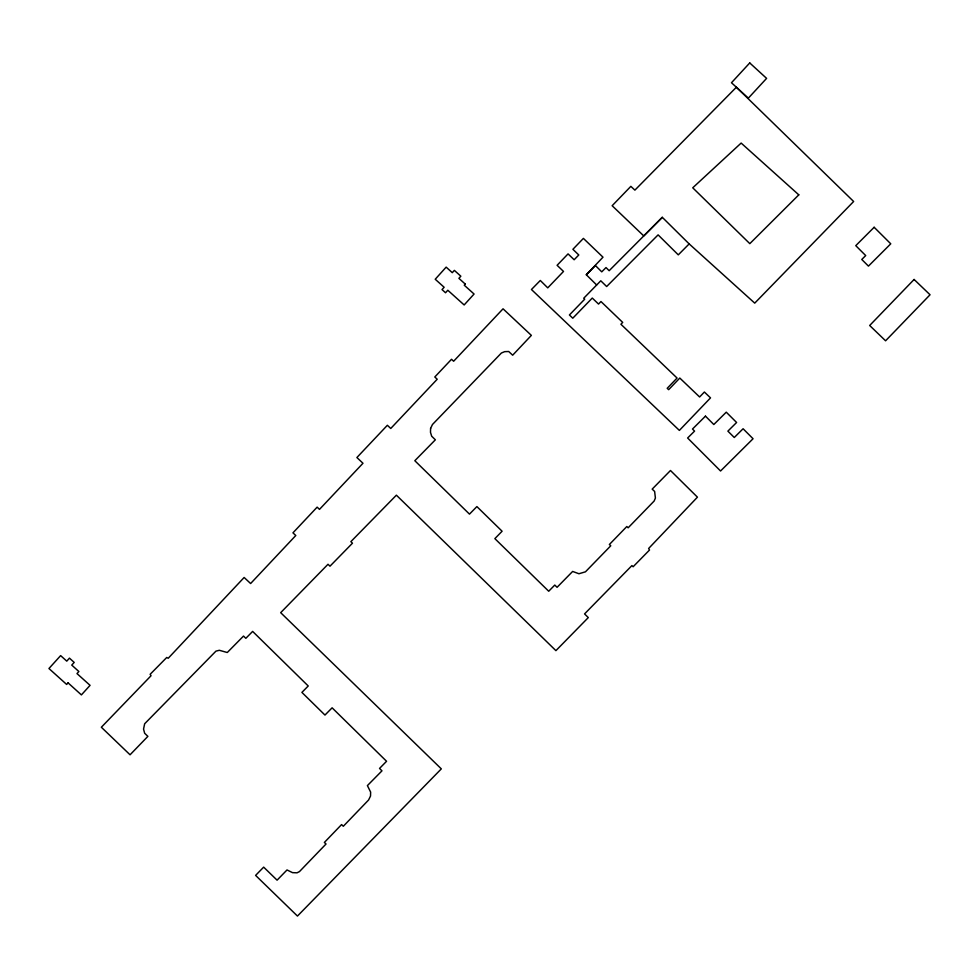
<?xml version="1.0" encoding="UTF-8"?>
<svg xmlns="http://www.w3.org/2000/svg" width="979" height="979" viewBox="0 0 979 979"><rect width="100%" height="100%" fill="white"/><g stroke="black" fill="none" stroke-linecap="round" stroke-linejoin="round"><path stroke-width="1.47" d="M596.627 284.95L586.311 274.756L602.991 257.183L583.398 238.399L572.899 249.302L578.785 254.981L574.147 259.753L568.053 253.891L557.1 265.297L563.512 271.44L547.75 287.863L540.298 280.483L531.45 289.515L679.377 430.405L710.521 397.878L704.378 392.016L699.618 396.984L679.793 378.053L668.657 389.679L667.213 388.296L677.076 378.053L620.919 324.245L622.693 322.397L600.959 301.532L598.536 304.065L592.271 298.057L572.776 318.212L569.423 314.969L584.708 299.17L583.729 298.24L600.788 280.789L606.65 286.529L658.108 234.874L678.288 254.858L689.167 243.906L754.736 303.135L853.639 201.49L736.379 87.217L634.894 190.134L630.855 186.353L612.144 205.725L643.766 235.915L662.293 217.314L689.167 243.906M586.311 274.756L595.44 265.578L601.755 271.844L606.013 267.561L609.158 270.706L662.293 217.314M430.589 428.447L430.491 432.351L431.678 436.206L435.361 439.804L414.827 460.717L469.479 514.122L476.883 506.584L502.092 531.23L494.86 538.634L548.717 591.243L554.775 585.063L557.075 587.314L572.642 571.442L578.932 573.743L585.454 571.822L610.749 545.805L609.379 544.495L626.829 526.518L628.139 527.803L654.156 501.015L655.404 498.042L654.633 491.446L652.185 489.121L670.48 470.507L697.44 497.161L648.624 548.497L649.518 550.014L633.119 566.755L631.92 565.581L584.561 613.906L588.293 617.59L555.913 650.643L396.385 495.178L350.861 541.656L352.477 543.198L329.984 566.192L328.014 564.271L280.679 612.67L441.321 768.87L297.457 916.063L255.605 875.397L263.669 867.137L277.081 880.17L287.018 869.952L292.513 872.644L297.053 872.815L299.488 871.579L326.031 844.008L324.367 842.442L341.573 824.587L343.323 826.264L368.581 800.002L370.527 796.025L370.637 792.097L367.406 785.599L381.969 770.84L379.534 768.442L386.558 761.283L332.114 707.817L324.967 715.062L301.899 692.398L308.238 685.985L252.643 631.406L245.839 638.32L243.514 636.069L227.287 652.516L219.32 650.289L215.955 651.133L144.659 723.762L143.546 729.086L144.659 733.271L147.878 736.367L130.06 754.797L101.351 727.238L151.023 675.767L150.154 674.298L166.736 657.484L168.217 658.255L244.138 577.475L250.612 583.533L295.793 535.513L292.954 532.857L317.135 507.146L319.497 509.374L362.976 463.263L356.894 457.536L387.366 425.278L390.756 428.472L437.209 379.24L434.798 376.988L451.515 359.281L453.632 361.239L503.047 308.813L531.364 335.381L512.666 355.206L508.701 351.498L504.65 351.657L501.383 353.027L432.473 424.494L430.589 428.447M465.27 284.094L464.266 285.207L474.069 294.03L464.156 304.958L447.807 290.249L445.531 292.758L442.031 289.588L444.136 287.263L435.227 279.248L446.155 267.132L452.274 272.676L454.354 270.375L460.84 276.2L458.906 278.354L465.27 284.094M68.065 682.865L66.645 684.443L48.95 668.522L60.637 655.612L66.768 661.143L69.46 658.145L74.196 662.428L71.748 665.096L78.871 671.508L76.986 673.589L90.068 685.349L81.404 694.906L68.065 682.865M749.743 62.937L731.484 82.738L748.323 98.169L766.594 78.369L749.743 62.937M914.105 279.468L869.682 325.493L885.579 340.802L930.05 294.765L914.105 279.468M874.149 227.275L855.768 245.656L865.705 255.568L861.777 259.472L868.446 266.117L890.755 243.808L874.149 227.275M798.803 194.845L749.816 243.649L692.74 187.797L741.14 143.069L798.803 194.845M705.467 416.148L692.496 429.035L694.564 431.115L687.625 438.005L720.556 470.997L753.059 438.739L743.098 428.753L734.274 437.503L727.886 431.139L736.6 422.487L726.259 412.171L713.813 424.519L705.467 416.148"/></g></svg>
